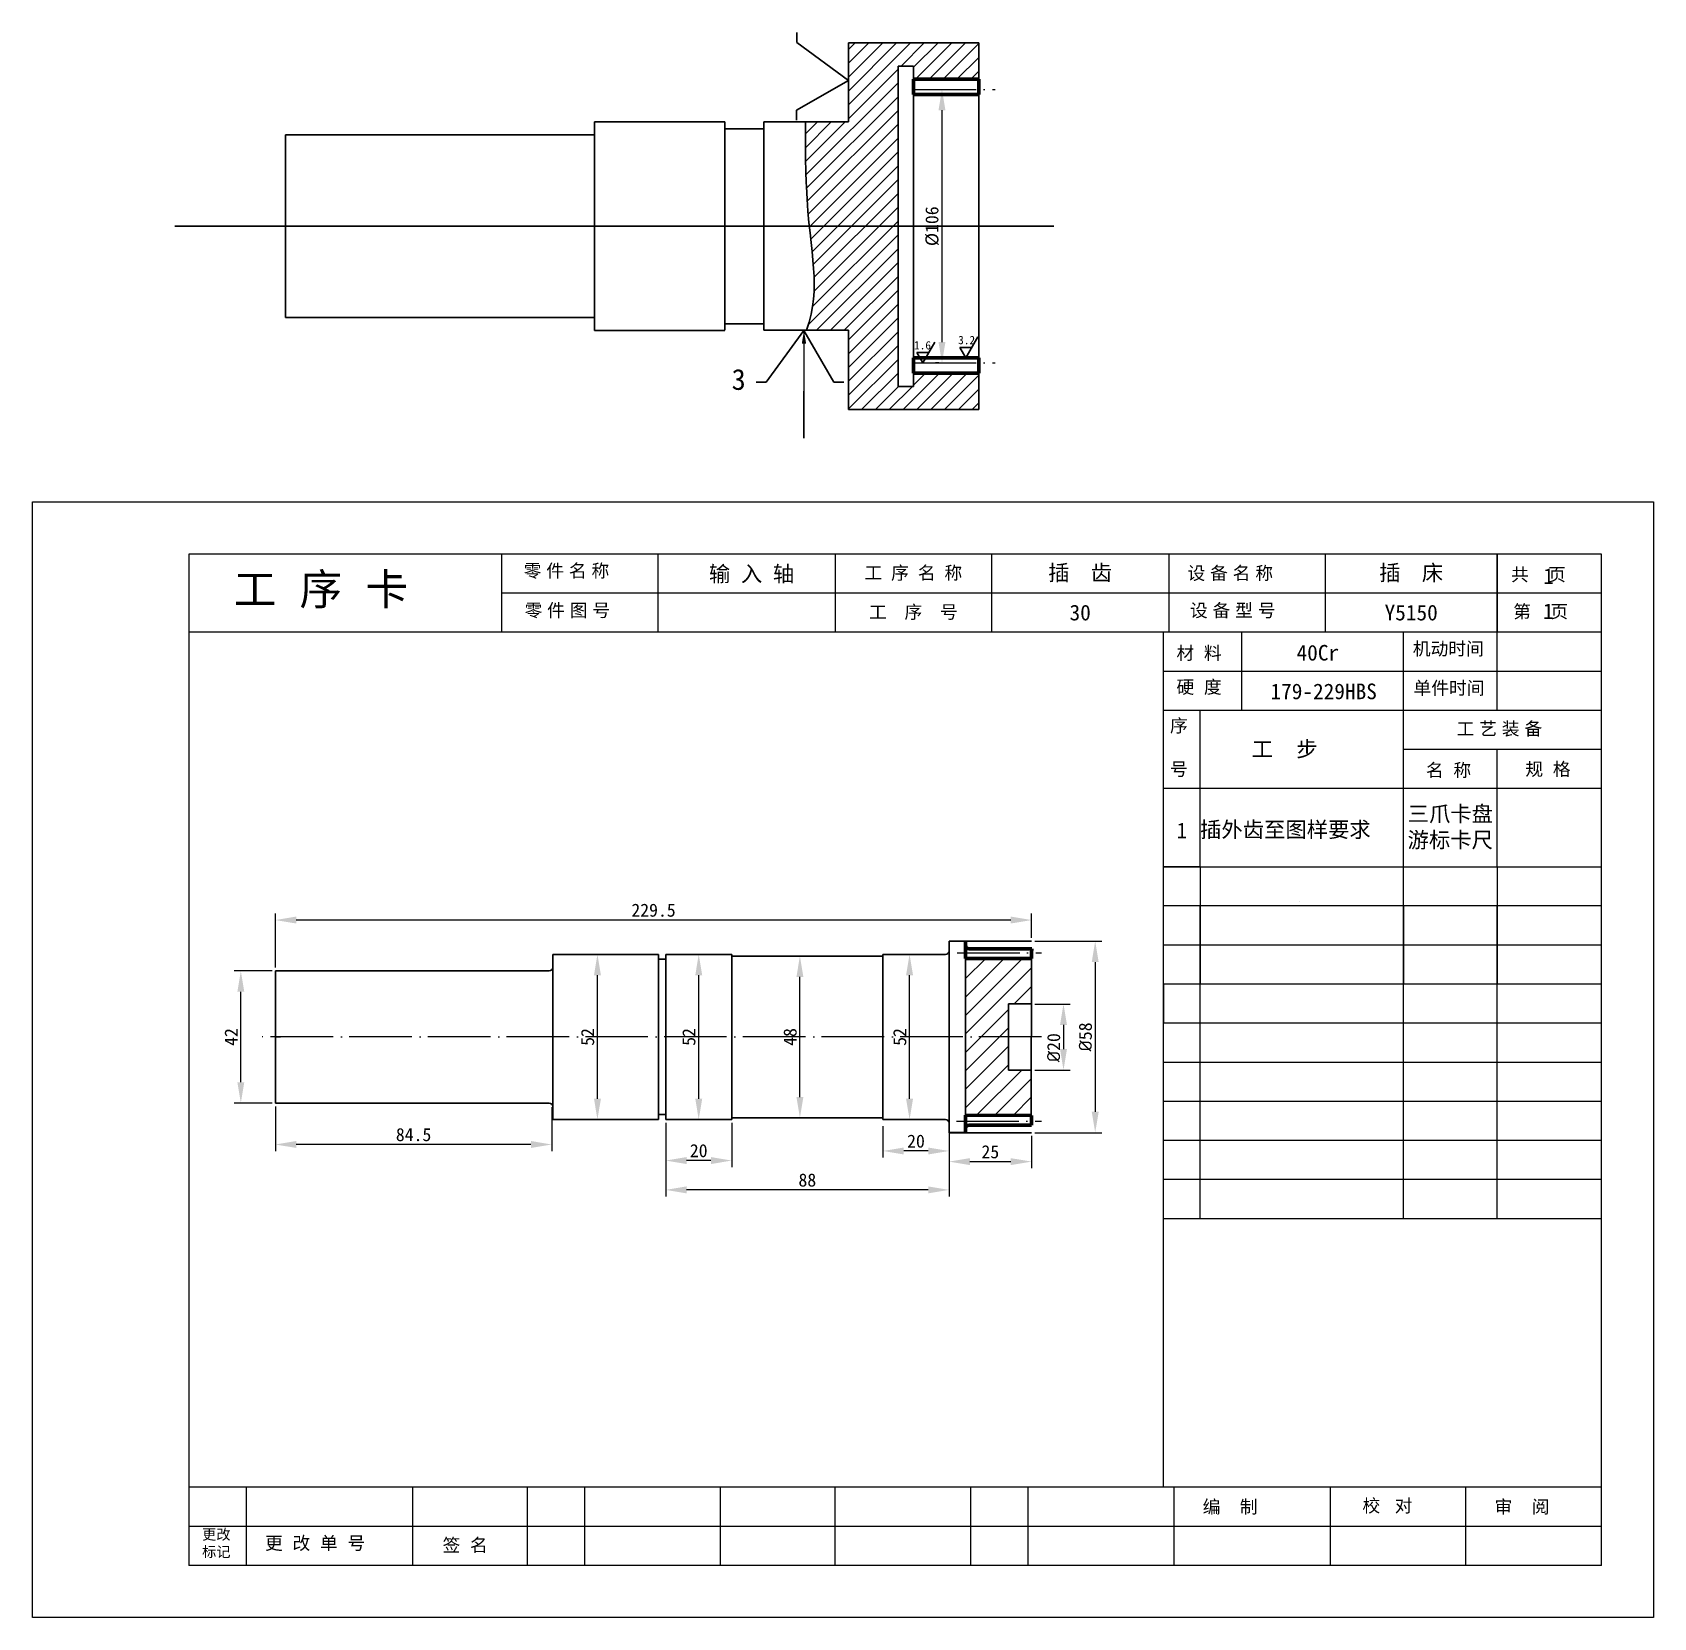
# Model space of a CAD drawing. Header units: millimetres. Extents: x -768 to 1998, y -1210 to -137.
# Drawn here: x 1682.2 to 1993.2, y -462.6 to -158.5 of the extents above; entities that cross this region are included whole.
import ezdxf

# ---------------------------------------------------------------- set-up
doc = ezdxf.new("R2010")
doc.units = ezdxf.units.MM
doc.header["$LTSCALE"] = 0.5
doc.header["$MEASUREMENT"] = 0
doc.linetypes.add('ACAD_ISO04W100', pattern=[30, 24, -3, 0, -3])
doc.layers.add('bx', color=4, linetype='Continuous', plot=False)
for name, color, linetype, lineweight in [('cu', 7, 'Continuous', 70), ('pou', 7, 'Continuous', 30), ('xi', 7, 'Continuous', 35), ('粗实线', 7, 'Continuous', 70)]:
    doc.layers.add(name, color=color, linetype=linetype, lineweight=lineweight)
doc.layers.add('中心线', color=255, linetype='ACAD_ISO04W100')
doc.layers.add('尺寸标注', color=255, linetype='Continuous')
doc.styles.get("Standard").update_dxf_attribs({"font": '', "height": 2.5})
doc.styles.get('Standard').set_extended_font_data('SimSun')
doc.dimstyles.new('DIN', dxfattribs={"dimtxt": 2.5, "dimasz": 4, "dimexe": 1.25, "dimexo": 0.625, "dimtad": 1, "dimdec": 4, "dimdsep": 46, "dimlunit": 6, "dimtxsty": 'Standard', "dimcen": 2.5, "dimadec": 0, "dimazin": 0, "dimtfac": 1, "dimtdec": 4, "dimtmove": 0, "dimatfit": 3, "dimfxl": 1, "dimtvp": 1, "dimtolj": 1, "dimtzin": 0, "dimarcsym": 0})
doc.dimstyles.new('ISO-25', dxfattribs={"dimtxt": 2.5, "dimasz": 2.5, "dimexe": 1.25, "dimexo": 0.625, "dimtad": 1, "dimdsep": 46, "dimtxsty": 'Standard', "dimcen": 2.5, "dimadec": 0, "dimazin": 0, "dimtp": 0.5, "dimtm": 0.3, "dimtfac": 1, "dimtmove": 0, "dimatfit": 3, "dimfxl": 1, "dimarcsym": 0})

# ---------------------------------------------------------------- blocks, each defined once
blk = doc.blocks.new('gxk1')
at = {"linetype": 'Continuous'}
for p, q in [((84, 7.5), (0, 7.5)), ((0, 0), (0, 7.5)), ((7, 0), (7, 7.5)), ((46, 0), (46, 7.5)), ((64, 0), (64, 7.5)), ((84, 0), (84, 7.5)), ((84, 0), (0, 0))]:
    blk.add_line(p, q, dxfattribs=at)
at = {"linetype": 'Continuous', "flags": 8}
for tag, p in [('XH', (0, 0)), ('GB', (7, 0)), ('MC', (46, 0)), ('GG', (64, 0))]:
    blk.add_attdef(tag, p, '', height=7, dxfattribs=at)
blk = doc.blocks.new('*D124')
at = {"layer": 'Defpoints', "color": 0, "transparency": 16777216}
for p in [(1728.76, -328.76), (1873.83, -332.81), (1728.76, -338.52)]:
    blk.add_point(p, dxfattribs=at)
at = {"layer": 'xi', "color": 0, "lineweight": -2, "transparency": 16777216}
for p, q in [((1728.76, -337.89), (1728.76, -327.51)), ((1869.83, -328.76), (1732.76, -328.76)), ((1873.83, -332.18), (1873.83, -327.51))]:
    blk.add_line(p, q, dxfattribs=at)
at = {"layer": 'xi', "color": 0, "transparency": 16777216}
for points in [[(1732.76, -328.09), (1732.76, -329.42), (1728.76, -328.76)], [(1869.83, -328.09), (1869.83, -329.42), (1873.83, -328.76)]]:
    blk.add_solid(points, dxfattribs=at)
at = {"layer": 'xi', "color": 0, "transparency": 16777216, "insert": (1801.3, -326.88), "char_height": 2.5, "attachment_point": 5}
blk.add_mtext('\\A1;229.5', dxfattribs=at)
blk = doc.blocks.new('*D125')
at = {"layer": 'Defpoints', "color": 0, "transparency": 16777216}
for p in [(1850.42, -335.35), (1851.31, -335.35), (1851.31, -367.02)]:
    blk.add_point(p, dxfattribs=at)
at = {"layer": 'xi', "color": 0, "lineweight": -2, "transparency": 16777216}
for p, q in [((1850.69, -335.35), (1849.17, -335.35)), ((1850.42, -363.02), (1850.42, -339.35)), ((1850.69, -367.02), (1849.17, -367.02))]:
    blk.add_line(p, q, dxfattribs=at)
at = {"layer": 'xi', "color": 0, "transparency": 16777216}
for points in [[(1849.75, -339.35), (1851.09, -339.35), (1850.42, -335.35)], [(1849.75, -363.02), (1851.09, -363.02), (1850.42, -367.02)]]:
    blk.add_solid(points, dxfattribs=at)
at = {"layer": 'xi', "color": 0, "transparency": 16777216, "insert": (1848.55, -351.18), "char_height": 2.5, "attachment_point": 5, "rotation": 90}
blk.add_mtext('\\A1;52', dxfattribs=at)
blk = doc.blocks.new('*D126')
at = {"layer": 'Defpoints', "color": 0, "transparency": 16777216}
for p in [(1828, -335.66), (1829.38, -335.66), (1828, -366.7)]:
    blk.add_point(p, dxfattribs=at)
at = {"layer": 'xi', "color": 0, "lineweight": -2, "transparency": 16777216}
for p, q in [((1828.62, -335.66), (1830.63, -335.66)), ((1829.38, -362.7), (1829.38, -339.66)), ((1828.62, -366.7), (1830.63, -366.7))]:
    blk.add_line(p, q, dxfattribs=at)
at = {"layer": 'xi', "color": 0, "transparency": 16777216}
for points in [[(1828.72, -339.66), (1830.05, -339.66), (1829.38, -335.66)], [(1828.72, -362.7), (1830.05, -362.7), (1829.38, -366.7)]]:
    blk.add_solid(points, dxfattribs=at)
at = {"layer": 'xi', "color": 0, "transparency": 16777216, "insert": (1827.51, -351.18), "char_height": 2.5, "attachment_point": 5, "rotation": 90}
blk.add_mtext('\\A1;48', dxfattribs=at)
blk = doc.blocks.new('*D127')
at = {"layer": 'Defpoints', "color": 0, "transparency": 16777216}
for p in [(1809.97, -335.35), (1809.97, -335.35), (1809.97, -367.02)]:
    blk.add_point(p, dxfattribs=at)
at = {"layer": 'xi', "color": 0, "lineweight": -2, "transparency": 16777216}
for p, q in [((1809.35, -335.35), (1808.72, -335.35)), ((1809.97, -363.02), (1809.97, -339.35)), ((1809.35, -367.02), (1808.72, -367.02))]:
    blk.add_line(p, q, dxfattribs=at)
at = {"layer": 'xi', "color": 0, "transparency": 16777216}
for points in [[(1809.31, -339.35), (1810.64, -339.35), (1809.97, -335.35)], [(1809.31, -363.02), (1810.64, -363.02), (1809.97, -367.02)]]:
    blk.add_solid(points, dxfattribs=at)
at = {"layer": 'xi', "color": 0, "transparency": 16777216, "insert": (1808.1, -351.18), "char_height": 2.5, "attachment_point": 5, "rotation": 90}
blk.add_mtext('\\A1;52', dxfattribs=at)
blk = doc.blocks.new('*D128')
at = {"layer": 'Defpoints', "color": 0, "transparency": 16777216}
for p in [(1790.54, -335.35), (1792.12, -335.35), (1792.12, -367.02)]:
    blk.add_point(p, dxfattribs=at)
at = {"layer": 'xi', "color": 0, "lineweight": -2, "transparency": 16777216}
for p, q in [((1791.49, -335.35), (1789.29, -335.35)), ((1790.54, -363.02), (1790.54, -339.35)), ((1791.49, -367.02), (1789.29, -367.02))]:
    blk.add_line(p, q, dxfattribs=at)
at = {"layer": 'xi', "color": 0, "transparency": 16777216}
for points in [[(1789.88, -339.35), (1791.21, -339.35), (1790.54, -335.35)], [(1789.88, -363.02), (1791.21, -363.02), (1790.54, -367.02)]]:
    blk.add_solid(points, dxfattribs=at)
at = {"layer": 'xi', "color": 0, "transparency": 16777216, "insert": (1788.67, -351.18), "char_height": 2.5, "attachment_point": 5, "rotation": 90}
blk.add_mtext('\\A1;52', dxfattribs=at)
blk = doc.blocks.new('*D129')
at = {"layer": 'Defpoints', "color": 0, "transparency": 16777216}
for p in [(1722.13, -338.52), (1728.76, -338.52), (1728.76, -363.86)]:
    blk.add_point(p, dxfattribs=at)
at = {"layer": 'xi', "color": 0, "lineweight": -2, "transparency": 16777216}
for p, q in [((1728.14, -338.52), (1720.88, -338.52)), ((1722.13, -359.86), (1722.13, -342.52)), ((1728.14, -363.86), (1720.88, -363.86))]:
    blk.add_line(p, q, dxfattribs=at)
at = {"layer": 'xi', "color": 0, "transparency": 16777216}
for points in [[(1721.47, -342.52), (1722.8, -342.52), (1722.13, -338.52)], [(1721.47, -359.86), (1722.8, -359.86), (1722.13, -363.86)]]:
    blk.add_solid(points, dxfattribs=at)
at = {"layer": 'xi', "color": 0, "transparency": 16777216, "insert": (1720.26, -351.19), "char_height": 2.5, "attachment_point": 5, "rotation": 90}
blk.add_mtext('\\A1;42', dxfattribs=at)
blk = doc.blocks.new('*D130')
at = {"layer": 'Defpoints', "color": 0, "transparency": 16777216}
for p in [(1845.32, -367.69), (1857.99, -367.69), (1845.32, -373.05)]:
    blk.add_point(p, dxfattribs=at)
at = {"layer": 'xi', "color": 0, "lineweight": -2, "transparency": 16777216}
for p, q in [((1845.32, -368.32), (1845.32, -374.3)), ((1857.99, -368.32), (1857.99, -374.3)), ((1853.99, -373.05), (1849.32, -373.05))]:
    blk.add_line(p, q, dxfattribs=at)
at = {"layer": 'xi', "color": 0, "transparency": 16777216}
for points in [[(1849.32, -372.39), (1849.32, -373.72), (1845.32, -373.05)], [(1853.99, -372.39), (1853.99, -373.72), (1857.99, -373.05)]]:
    blk.add_solid(points, dxfattribs=at)
at = {"layer": 'xi', "color": 0, "transparency": 16777216, "insert": (1851.65, -371.18), "char_height": 2.5, "attachment_point": 5}
blk.add_mtext('\\A1;20', dxfattribs=at)
blk = doc.blocks.new('*D131')
at = {"layer": 'Defpoints', "color": 0, "transparency": 16777216}
for p in [(1803.64, -367.02), (1816.31, -367.02), (1803.64, -374.89)]:
    blk.add_point(p, dxfattribs=at)
at = {"layer": 'xi', "color": 0, "lineweight": -2, "transparency": 16777216}
for p, q in [((1803.64, -367.64), (1803.64, -376.14)), ((1816.31, -367.64), (1816.31, -376.14)), ((1812.31, -374.89), (1807.64, -374.89))]:
    blk.add_line(p, q, dxfattribs=at)
at = {"layer": 'xi', "color": 0, "transparency": 16777216}
for points in [[(1807.64, -374.22), (1807.64, -375.56), (1803.64, -374.89)], [(1812.31, -374.22), (1812.31, -375.56), (1816.31, -374.89)]]:
    blk.add_solid(points, dxfattribs=at)
at = {"layer": 'xi', "color": 0, "transparency": 16777216, "insert": (1809.97, -373.01), "char_height": 2.5, "attachment_point": 5}
blk.add_mtext('\\A1;20', dxfattribs=at)
blk = doc.blocks.new('*D132')
at = {"layer": 'Defpoints', "color": 0, "transparency": 16777216}
for p in [(1728.76, -363.86), (1781.78, -364.06), (1728.76, -371.81)]:
    blk.add_point(p, dxfattribs=at)
at = {"layer": 'xi', "color": 0, "lineweight": -2, "transparency": 16777216}
for p, q in [((1728.76, -364.49), (1728.76, -373.06)), ((1781.78, -364.68), (1781.78, -373.06)), ((1777.78, -371.81), (1732.76, -371.81))]:
    blk.add_line(p, q, dxfattribs=at)
at = {"layer": 'xi', "color": 0, "transparency": 16777216}
for points in [[(1732.76, -371.14), (1732.76, -372.47), (1728.76, -371.81)], [(1777.78, -371.14), (1777.78, -372.47), (1781.78, -371.81)]]:
    blk.add_solid(points, dxfattribs=at)
at = {"layer": 'xi', "color": 0, "transparency": 16777216, "insert": (1755.27, -369.93), "char_height": 2.5, "attachment_point": 5}
blk.add_mtext('\\A1;84.5', dxfattribs=at)
blk = doc.blocks.new('*D133')
at = {"layer": 'Defpoints', "color": 0, "transparency": 16777216}
for p in [(1803.64, -369.54), (1857.99, -369.54), (1803.64, -380.52)]:
    blk.add_point(p, dxfattribs=at)
at = {"layer": 'xi', "color": 0, "lineweight": -2, "transparency": 16777216}
for p, q in [((1803.64, -370.17), (1803.64, -381.77)), ((1857.99, -370.17), (1857.99, -381.77)), ((1853.99, -380.52), (1807.64, -380.52))]:
    blk.add_line(p, q, dxfattribs=at)
at = {"layer": 'xi', "color": 0, "transparency": 16777216}
for points in [[(1807.64, -379.85), (1807.64, -381.18), (1803.64, -380.52)], [(1853.99, -379.85), (1853.99, -381.18), (1857.99, -380.52)]]:
    blk.add_solid(points, dxfattribs=at)
at = {"layer": 'xi', "color": 0, "transparency": 16777216, "insert": (1830.81, -378.64), "char_height": 2.5, "attachment_point": 5}
blk.add_mtext('\\A1;88', dxfattribs=at)
blk = doc.blocks.new('*D134')
at = {"layer": 'Defpoints', "color": 0, "transparency": 16777216}
for p in [(1857.99, -369.54), (1873.83, -369.54), (1873.83, -375.09)]:
    blk.add_point(p, dxfattribs=at)
at = {"layer": 'xi', "color": 0, "lineweight": -2, "transparency": 16777216}
for p, q in [((1857.99, -370.17), (1857.99, -376.34)), ((1873.83, -370.17), (1873.83, -376.34)), ((1861.99, -375.09), (1869.83, -375.09))]:
    blk.add_line(p, q, dxfattribs=at)
at = {"layer": 'xi', "color": 0, "transparency": 16777216}
for points in [[(1861.99, -374.43), (1861.99, -375.76), (1857.99, -375.09)], [(1869.83, -374.43), (1869.83, -375.76), (1873.83, -375.09)]]:
    blk.add_solid(points, dxfattribs=at)
at = {"layer": 'xi', "color": 0, "transparency": 16777216, "insert": (1865.91, -373.22), "char_height": 2.5, "attachment_point": 5}
blk.add_mtext('\\A1;25', dxfattribs=at)
blk = doc.blocks.new('*D135')
at = {"layer": 'Defpoints', "color": 0, "transparency": 16777216}
for p in [(1873.83, -344.86), (1873.83, -357.52), (1879.95, -357.52)]:
    blk.add_point(p, dxfattribs=at)
at = {"layer": 'xi', "color": 0, "lineweight": -2, "transparency": 16777216}
for p, q in [((1874.46, -344.86), (1881.2, -344.86)), ((1879.95, -348.86), (1879.95, -353.52)), ((1874.46, -357.52), (1881.2, -357.52))]:
    blk.add_line(p, q, dxfattribs=at)
at = {"layer": 'xi', "color": 0, "transparency": 16777216}
for points in [[(1879.28, -348.86), (1880.62, -348.86), (1879.95, -344.86)], [(1879.28, -353.52), (1880.62, -353.52), (1879.95, -357.52)]]:
    blk.add_solid(points, dxfattribs=at)
at = {"layer": 'xi', "color": 0, "transparency": 16777216, "insert": (1878.08, -353.24), "char_height": 2.5, "attachment_point": 5, "rotation": 90}
blk.add_mtext('\\A1;{\\fISOCPEUR|b0|i0|c0|p34;%%C}20', dxfattribs=at)
blk = doc.blocks.new('*D136')
at = {"layer": 'Defpoints', "color": 0, "transparency": 16777216}
for p in [(1873.83, -332.81), (1873.83, -369.54), (1886.03, -369.54)]:
    blk.add_point(p, dxfattribs=at)
at = {"layer": 'xi', "color": 0, "lineweight": -2, "transparency": 16777216}
for p, q in [((1874.46, -332.81), (1887.28, -332.81)), ((1886.03, -336.81), (1886.03, -365.54)), ((1874.46, -369.54), (1887.28, -369.54))]:
    blk.add_line(p, q, dxfattribs=at)
at = {"layer": 'xi', "color": 0, "transparency": 16777216}
for points in [[(1885.37, -336.81), (1886.7, -336.81), (1886.03, -332.81)], [(1885.37, -365.54), (1886.7, -365.54), (1886.03, -369.54)]]:
    blk.add_solid(points, dxfattribs=at)
at = {"layer": 'xi', "color": 0, "transparency": 16777216, "insert": (1884.16, -351.18), "char_height": 2.5, "attachment_point": 5, "rotation": 90}
blk.add_mtext('\\A1;{\\fISOCPEUR|b0|i0|c0|p34;%%C}58', dxfattribs=at)
blk = doc.blocks.new('*D137')
at = {"layer": 'Defpoints', "color": 0, "transparency": 16777216}
for p in [(1856.64, -169.43), (1856.64, -221.9), (1856.64, -221.9)]:
    blk.add_point(p, dxfattribs=at)
at = {"layer": 'pou', "color": 0, "lineweight": -2, "transparency": 16777216}
for p, q in [((1857.26, -169.43), (1857.89, -169.43)), ((1856.64, -173.43), (1856.64, -217.9)), ((1856.01, -221.9), (1855.39, -221.9))]:
    blk.add_line(p, q, dxfattribs=at)
at = {"layer": 'pou', "color": 0, "transparency": 16777216}
for points in [[(1855.97, -173.43), (1857.3, -173.43), (1856.64, -169.43)], [(1855.97, -217.9), (1857.3, -217.9), (1856.64, -221.9)]]:
    blk.add_solid(points, dxfattribs=at)
at = {"layer": 'pou', "color": 0, "transparency": 16777216, "insert": (1854.76, -195.67), "char_height": 2.5, "attachment_point": 5, "rotation": 90}
blk.add_mtext('\\A1;%%c106', dxfattribs=at)

msp = doc.modelspace()

# ---------------------------------------------------------------- hatches: boundary and pattern name
at = {"layer": '尺寸标注'}
h = msp.add_hatch(dxfattribs=at)
h.set_pattern_fill('ANSI31', color=256, scale=15, style=0)
h.set_pattern_definition([(45, (605.5148, 394.9133), (-1.3258252, 1.3258252), [])])
edge = h.paths.add_edge_path()
edge.add_line((1838.68156, -175.66843), (1837.93156, -175.66843))
edge.add_line((1837.93156, -175.66843), (1830.48586, -175.66843))
edge.add_spline(control_points=[(1830.48586, -175.66843), (1830.41557, -179.93552), (1830.47739, -187.65239), (1830.96586, -193.4181), (1831.19144, -195.66843)], knot_values=[44.480210993, 44.480210993, 44.480210993, 44.480210993, 59.463784443, 71.046357778, 71.046357778, 71.046357778, 71.046357778], degree=3, periodic=0)
edge.add_line((1831.19144, -195.66843), (1848.20602, -195.66843))
edge.add_line((1848.20602, -195.66843), (1848.20602, -164.94706))
edge.add_line((1848.20602, -164.94706), (1851.20602, -164.94706))
edge.add_line((1851.20602, -164.94706), (1851.20602, -167.47274))
edge.add_line((1851.20602, -167.47274), (1863.70602, -167.47158))
edge.add_line((1863.70602, -167.47158), (1863.70602, -160.49698))
edge.add_line((1863.70602, -160.49698), (1851.20602, -160.49698))
edge.add_line((1851.20602, -160.49698), (1842.45602, -160.49698))
edge.add_line((1842.45602, -160.49698), (1838.70602, -160.49698))
edge.add_line((1838.70602, -160.49698), (1838.68156, -173.73308))
edge.add_line((1838.68156, -173.73308), (1838.68156, -175.66843))
edge = h.paths.add_edge_path()
edge.add_spline(control_points=[(1831.19144, -195.66843), (1832.04078, -204.14097), (1833.06897, -208.87878), (1830.62103, -215.61528)], knot_values=[71.046357778, 71.046357778, 71.046357778, 71.046357778, 114.655087278, 114.655087278, 114.655087278, 114.655087278], degree=3, periodic=0)
edge.add_line((1830.62103, -215.61528), (1837.93156, -215.61528))
edge.add_line((1837.93156, -215.61528), (1838.68156, -215.61528))
edge.add_line((1838.68156, -215.61528), (1838.68156, -217.60378))
edge.add_line((1838.68156, -217.60378), (1838.70602, -230.83988))
edge.add_line((1838.70602, -230.83988), (1846.20602, -230.83988))
edge.add_line((1846.20602, -230.83988), (1851.20602, -230.83988))
edge.add_line((1851.20602, -230.83988), (1863.70602, -230.83988))
edge.add_line((1863.70602, -230.83988), (1863.70602, -223.86528))
edge.add_line((1863.70602, -223.86528), (1852.45602, -223.86528))
edge.add_line((1852.45602, -223.86528), (1851.20602, -223.86528))
edge.add_line((1851.20602, -223.86528), (1851.20602, -226.3898))
edge.add_line((1851.20602, -226.3898), (1848.20602, -226.3898))
edge.add_line((1848.20602, -226.3898), (1848.20602, -195.66843))
edge.add_line((1848.20602, -195.66843), (1831.19144, -195.66843))
h = msp.add_hatch(dxfattribs=at)
h.set_pattern_fill('ANSI31', color=0, scale=20)
h.set_pattern_definition([(45, (2329.944, 142.9194), (-1.767767, 1.767767), [])])
h.paths.add_polyline_path([(1873.83295, -336.13894), (1864.49114, -336.13894), (1861.16689, -336.13894), (1861.16689, -351.18216), (1869.40084, -351.18216), (1869.40084, -344.84913), (1873.83295, -344.84913)])
h.paths.add_polyline_path([(1873.83295, -357.52127), (1869.40084, -357.52127), (1869.40084, -351.18216), (1861.16689, -351.18216), (1861.16689, -366.20174), (1873.83295, -366.22539)])

# ---------------------------------------------------------------- linework, layer by layer
at = {"color": 0, "linetype": 'ByBlock'}
for p, q in [((1983.15, -258.55287), (1712.15, -258.55287)), ((1712.15, -258.55287), (1712.15, -452.55287)), ((1772.15, -258.55287), (1772.15, -273.55287)), ((1802.15, -258.55287), (1802.15, -273.55287)), ((1836.15, -258.55287), (1836.15, -273.55287)), ((1866.15, -258.55287), (1866.15, -273.55287)), ((1900.15, -258.55287), (1900.15, -273.55287)), ((1930.15, -258.55287), (1930.15, -273.55287)), ((1963.15, -288.55287), (1963.15, -258.55287)), ((1963.15, -258.55287), (1963.15, -273.55287)), ((1983.15, -452.55287), (1983.15, -258.55287)), ((1983.15, -266.05287), (1772.15, -266.05287)), ((1983.15, -273.55287), (1712.15, -273.55287)), ((1899.15, -437.55287), (1899.15, -273.55287)), ((1914.15, -288.55287), (1914.15, -273.55287)), ((1945.15, -318.55287), (1945.15, -273.55287)), ((1983.15, -281.05287), (1899.15, -281.05287)), ((1983.15, -288.55287), (1899.15, -288.55287)), ((1906.15, -318.55287), (1906.15, -288.55287)), ((1983.15, -296.05287), (1945.15, -296.05287)), ((1963.15, -318.55287), (1963.15, -296.05287)), ((1983.15, -303.55287), (1899.15, -303.55287)), ((1899.15, -341.05287), (1899.15, -348.55287)), ((1983.15, -437.55287), (1712.15, -437.55287)), ((1723.15, -437.55287), (1723.15, -452.55287)), ((1755.15, -452.55287), (1755.15, -437.55287)), ((1777.15, -452.55287), (1777.15, -437.55287)), ((1788.15, -452.55287), (1788.15, -437.55287)), ((1814.15, -452.55287), (1814.15, -437.55287)), ((1836.15, -452.55287), (1836.15, -437.55287)), ((1862.15, -452.55287), (1862.15, -437.55287)), ((1873.15, -452.55287), (1873.15, -437.55287)), ((1901.15, -452.55287), (1901.15, -437.55287)), ((1931.15, -452.55287), (1931.15, -437.55287)), ((1957.15, -452.55287), (1957.15, -437.55287)), ((1983.15, -445.05287), (1712.15, -445.05287)), ((1983.15, -452.55287), (1712.15, -452.55287))]:
    msp.add_line(p, q, dxfattribs=at)
at = {"color": 0, "linetype": 'ByBlock', "lineweight": 30}
msp.add_line((1712.15, -273.55287), (1712.15, -273.55287), dxfattribs=at)
at = {"color": 0}
for p, q in [((1906.15, -318.55287), (1899.15, -318.55287)), ((1899.15, -318.55287), (1983.15, -318.55287)), ((1906.15, -318.55287), (1906.15, -326.05287)), ((1945.15, -326.05287), (1945.15, -318.55287)), ((1945.15, -318.55287), (1963.15, -318.55287)), ((1963.15, -318.55287), (1963.15, -326.05287)), ((1906.15, -326.05287), (1906.15, -341.05287)), ((1925.18304, -325.187), (1925.18304, -325.187)), ((1945.15, -326.05287), (1945.15, -341.05287)), ((1963.15, -326.05287), (1963.15, -341.05287))]:
    msp.add_line(p, q, dxfattribs=at)
at = {"layer": 'bx', "color": 0, "linetype": 'ByBlock'}
msp.add_lwpolyline([(1682.15, -248.55287), (1993.15, -248.55287), (1993.15, -462.55287), (1682.15, -462.55287)], close=True, dxfattribs=at)
at = {"layer": 'cu'}
for p, q in [((1851.20602, -167.47158), (1851.20602, -169.68199)), ((1863.70339, -167.47158), (1851.20602, -167.47274)), ((1863.70602, -169.74698), (1863.70602, -167.47158)), ((1851.20602, -170.43083), (1851.20602, -169.68199)), ((1851.20602, -170.43083), (1863.70602, -170.43083)), ((1863.70602, -170.43083), (1863.70602, -169.74698)), ((1851.20602, -220.90603), (1863.70602, -220.90603)), ((1851.20602, -221.65603), (1851.20602, -220.90603)), ((1851.20602, -223.86528), (1851.20602, -221.65603)), ((1852.45602, -223.86528), (1851.20602, -223.86528)), ((1863.70602, -223.86528), (1852.45602, -223.86528)), ((1863.70602, -221.60324), (1863.70602, -220.90603)), ((1863.70602, -221.60324), (1863.70602, -223.86528))]:
    msp.add_line(p, q, dxfattribs=at)
at = {"layer": 'pou'}
for p, q in [((1828.77431, -160.4161), (1828.7765, -158.49611)), ((1838.6927, -167.70455), (1828.77431, -160.4161)), ((1828.75619, -173.42624), (1838.6927, -167.70455)), ((1828.75619, -173.42624), (1828.75399, -175.34624)), ((1830.16357, -215.6684), (1822.88651, -225.59515)), ((1835.89666, -225.59835), (1830.16357, -215.6684)), ((1822.88651, -225.59515), (1820.96651, -225.59516)), ((1835.89666, -225.59835), (1837.81666, -225.59834)), ((1830.16359, -227.29121), (1830.16361, -236.30185))]:
    msp.add_line(p, q, dxfattribs=at)
at = {"layer": 'xi'}
for p, q in [((1838.70602, -160.49698), (1838.68156, -173.73308)), ((1846.20602, -160.49698), (1838.70602, -160.49698)), ((1851.20602, -164.94706), (1848.20602, -164.94706)), ((1848.20602, -164.94706), (1848.20602, -226.3898)), ((1851.20602, -220.90603), (1851.20602, -170.43083)), ((1863.70602, -220.90603), (1863.70602, -170.43083)), ((1838.68156, -173.73308), (1838.68156, -175.66843)), ((1789.95602, -215.66843), (1789.95602, -175.66843)), ((1789.95602, -175.66843), (1814.95602, -175.66843)), ((1822.45602, -175.66843), (1837.93156, -175.66843)), ((1837.93156, -175.66843), (1838.68156, -175.66843)), ((1789.95602, -215.66843), (1814.95602, -215.66843)), ((1822.45602, -215.61528), (1837.93156, -215.61528)), ((1838.68156, -215.61528), (1837.93156, -215.61528)), ((1838.68156, -217.60378), (1838.68156, -215.61528)), ((1838.70602, -230.83988), (1838.68156, -217.60378)), ((1861.22438, -220.90192), (1863.53378, -216.90192)), ((1851.83098, -219.90486), (1854.14038, -219.90486)), ((1851.83098, -219.90486), (1852.98568, -221.90486)), ((1852.98568, -221.90486), (1855.29508, -217.90486)), ((1860.06968, -218.90192), (1862.37908, -218.90192)), ((1860.06968, -218.90192), (1861.22438, -220.90192)), ((1851.20602, -226.3898), (1848.20602, -226.3898)), ((1846.20602, -230.83988), (1838.70602, -230.83988)), ((1802.25654, -335.34655), (1781.97666, -335.34655)), ((1781.97666, -337.84058), (1781.97666, -335.34655)), ((1802.25654, -367.01778), (1802.25654, -335.34655)), ((1803.63866, -336.28755), (1803.63866, -335.34655)), ((1803.63866, -335.34655), (1816.3054, -335.34655)), ((1816.3054, -366.69623), (1816.3054, -335.34655)), ((1816.3054, -335.65594), (1845.31912, -335.65594)), ((1845.31912, -367.01778), (1845.31912, -335.34655)), ((1845.31912, -335.34655), (1857.30965, -335.34655)), ((1857.98517, -332.80253), (1857.98517, -334.66495)), ((1857.98517, -332.80861), (1857.98517, -334.67103)), ((1857.98517, -334.66495), (1857.98517, -367.68722)), ((1857.98517, -334.67103), (1857.98517, -367.6933)), ((1729.71549, -338.5161), (1781.30114, -338.5161)), ((1781.97666, -337.84058), (1781.97666, -364.5359)), ((1803.63866, -336.28755), (1802.25654, -336.28755)), ((1803.63866, -367.01778), (1803.63866, -336.28755)), ((1861.16689, -368.75995), (1861.16689, -336.13894)), ((1869.40084, -357.52127), (1869.40084, -344.85521)), ((1869.40084, -344.85521), (1873.83295, -344.85521)), ((1873.83295, -357.52127), (1869.40084, -357.52127)), ((1781.30114, -363.86038), (1728.76232, -363.86038)), ((1781.97666, -364.5359), (1781.97666, -367.01778)), ((1803.63866, -366.07677), (1802.25654, -366.07677)), ((1845.31912, -366.69623), (1816.3054, -366.69623)), ((1816.3054, -366.69623), (1816.3054, -367.01778)), ((1781.97666, -367.01778), (1802.25654, -367.01778)), ((1816.3054, -367.01778), (1803.63866, -367.01778)), ((1857.30965, -367.01778), (1845.31912, -367.01778)), ((1857.98517, -369.53748), (1857.98517, -367.68722)), ((1857.98517, -369.54356), (1857.98517, -367.6933)), ((1861.16689, -369.53748), (1857.98517, -369.53748)), ((1861.16689, -369.54356), (1857.98517, -369.54356))]:
    msp.add_line(p, q, dxfattribs=at)
at = {"layer": 'xi', "color": 0}
for p, q in [((1851.20602, -160.49698), (1842.45602, -160.49698)), ((1863.70602, -160.49698), (1851.20602, -160.49698)), ((1863.70602, -167.47158), (1863.70602, -160.49698)), ((1851.20602, -167.47158), (1851.20602, -164.94706)), ((1814.95602, -175.66843), (1814.95602, -195.66844)), ((1822.45602, -176.97159), (1814.95602, -176.97159)), ((1822.45602, -175.66843), (1822.45602, -195.66844)), ((1789.95602, -178.16843), (1730.70602, -178.16843)), ((1730.70602, -213.16843), (1730.70602, -178.16843)), ((1814.95602, -214.36528), (1814.95602, -195.66843)), ((1822.45602, -215.61528), (1822.45602, -195.66843)), ((1730.70602, -213.16843), (1789.95602, -213.16843)), ((1822.45602, -214.36528), (1814.95602, -214.36528)), ((1814.95602, -214.36528), (1814.95602, -215.61528)), ((1851.20602, -223.86528), (1851.20602, -226.3898)), ((1852.45602, -220.90603), (1851.96495, -220.90603)), ((1863.70602, -223.86528), (1863.70602, -230.83988)), ((1851.20602, -230.83988), (1846.20602, -230.83988)), ((1863.70602, -230.83988), (1851.20602, -230.83988)), ((1857.98517, -332.80861), (1873.83295, -332.80861)), ((1857.98517, -332.80861), (1861.16689, -332.80861)), ((1729.71549, -338.5161), (1728.76232, -338.5161)), ((1728.76232, -338.5161), (1728.76232, -351.18216)), ((1731.0382, -338.5161), (1729.71549, -338.5161)), ((1873.83295, -336.13894), (1873.77679, -366.22528)), ((1729.71549, -351.18824), (1728.76232, -351.17608)), ((1728.76232, -351.17608), (1728.76232, -351.17608)), ((1728.76232, -351.17608), (1728.76232, -363.86038)), ((1861.16689, -369.54356), (1873.83295, -369.54356))]:
    msp.add_line(p, q, dxfattribs=at)
at = {"layer": 'xi', "color": 1}
msp.add_line((1878.07616, -195.66843), (1709.45602, -195.66843), dxfattribs=at)
at = {"layer": 'xi'}
for centre, start, end in [((1857.30965, -334.66495), 270, 0), ((1857.30965, -334.67103), 270, 0), ((1781.30114, -337.84058), 270, 0), ((1781.30114, -364.5359), 0, 90), ((1857.30965, -367.68722), 0, 90), ((1857.30965, -367.6933), 0, 90)]:
    msp.add_arc(centre, 0.67552, start, end, dxfattribs=at)
msp.add_open_spline([(1830.48586, -175.66843), (1830.41557, -179.93552), (1830.57887, -200.31975), (1833.71914, -207.08955), (1830.62103, -215.61528)], degree=3, knots=[44.480210993, 44.480210993, 44.480210993, 44.480210993, 59.463784443, 114.655087278, 114.655087278, 114.655087278, 114.655087278], dxfattribs=at)
at = {"layer": '中心线'}
for p, q in [((1851.20602, -169.43199), (1866.82046, -169.43199)), ((1851.20602, -221.90487), (1866.82046, -221.90487)), ((1859.56995, -335.01892), (1875.72779, -335.01892)), ((1875.72779, -351.18216), (1725.52116, -351.18216)), ((1859.4031, -367.32176), (1875.72779, -367.32176))]:
    msp.add_line(p, q, dxfattribs=at)
at = {"layer": '粗实线'}
for p, q in [((1861.16689, -336.13894), (1861.16689, -332.80861)), ((1873.20133, -334.26774), (1861.84241, -334.26774)), ((1873.83295, -336.13894), (1873.83295, -334.88787)), ((1864.49114, -336.13894), (1861.16689, -336.13894)), ((1873.83295, -336.13894), (1864.49114, -336.13894)), ((1873.83295, -366.22539), (1861.16689, -366.20174)), ((1873.83295, -367.32176), (1873.83295, -366.22539)), ((1861.16689, -369.53748), (1861.16689, -368.75995)), ((1873.20133, -368.08443), (1861.84241, -368.08443)), ((1873.83295, -367.32176), (1873.83295, -367.45281))]:
    msp.add_line(p, q, dxfattribs=at)
at = {"layer": '粗实线', "color": 0}
for p, q in [((1873.20133, -334.26774), (1873.85849, -334.26774)), ((1873.83295, -335.01892), (1873.85849, -334.26774)), ((1861.16689, -366.20174), (1861.16689, -368.75995)), ((1873.20133, -368.08443), (1873.83295, -368.08443)), ((1873.83295, -367.45281), (1873.83295, -368.08443))]:
    msp.add_line(p, q, dxfattribs=at)
at = {"layer": '粗实线'}
for centre, start, end in [((1861.84241, -333.59222), 180, 270), ((1861.84241, -368.75995), 90, 180)]:
    msp.add_arc(centre, 0.67552, start, end, dxfattribs=at)

# ---------------------------------------------------------------- block references
at = {"color": 0, "linetype": 'ByBlock'}
for p in [(1899.15, -333.55287), (1899.15, -341.05287), (1899.15, -348.55287), (1899.15, -356.05287), (1899.15, -363.55287), (1899.15, -371.05287), (1899.15, -378.55287), (1899.15, -386.05287)]:
    msp.add_blockref('gxk1', p, dxfattribs=at)

# ---------------------------------------------------------------- texts
at = {"color": 0, "linetype": 'ByBlock', "lineweight": 30, "attachment_point": 1}
for s, insert, char_height, width in [('\\fￋￎￌ￥|b0|i0|c134|p2;零 件 名 称', (1776.39288, -260.50394), 2.5, 36.6), ('\\fￋￎￌ￥|b0|i0|c134|p2;零 件 图 号', (1776.55283, -268.08605), 2.5, 30), ('\\fￋￎￌ￥|b0|i0|c134|p2;设 备 型 号', (1904.20002, -268.10982), 2.5, 29.4), ('{\\fￋￎￌ￥|b0|i0|c134|p2;材  料}', (1901.61689, -276.28274), 2.5, 15), ('{\\fￋￎￌ￥|b0|i0|c134|p2;硬  度}', (1901.61689, -282.80321), 2.5, 14.2145265), ('{\\fￋￎￌ￥|b0|i0|c134|p2;序\\P\\P号}', (1900.38278, -290.21355), 2.5, 5.073), ('{\\fￋￎￌ￥|b0|i0|c134|p2;工 艺 装 备}', (1955.35913, -290.78662), 2.5, 38.2164), ('{\\fￋￎￌ￥|b0|i0|c134|p2;名  称}', (1949.47541, -298.75642), 2.5, 17.7554), ('{\\fￋￎￌ￥|b0|i0|c134|p2;规  格}', (1968.54886, -298.5529), 2.5, 29.7614), ('{\\fￋￎￌ￥|b0|i0|c134|p2;编    制}', (1906.65, -440.05287), 2.5, 30), ('{\\fￋￎￌ￥|b0|i0|c134|p2;校   对}', (1937.2985, -439.83695), 2.5, 26), ('{\\fￋￎￌ￥|b0|i0|c134|p2;审    阅}', (1962.65, -440.05287), 2.5, 26), ('{\\fￋￎￌ￥|b0|i0|c134|p2;更改\\P标记}', (1714.69772, -445.60407), 2, 9), ('{\\fￋￎￌ￥|b0|i0|c134|p2;更  改  单  号}', (1726.77301, -447.0199), 2.5, 30.9400451), ('{\\fￋￎￌ￥|b0|i0|c134|p2;签  名}', (1760.82825, -447.40369), 2.5, 18.2414)]:
    msp.add_mtext(s, dxfattribs=dict(at, insert=insert, char_height=char_height, width=width))
for s, insert, char_height, width, attachment_point in [('{\\fKaiTi_GB2312|b0|i0|c134|p49;输 入 轴}', (1820.10662, -262.50803), 3, 34, 5), ('工 序 名 称', (1851.15, -262.30287), 2.5, 30, 5), ('1', (1971.97082, -261.28667), 3, 6.1620423, 1), ('工  序  号', (1851.15, -269.80287), 2.5, 30, 5), ('1', (1971.93663, -268.0172), 3, 6.1620423, 1), ('40Cr', (1928.74016, -277.50607), 3, 31, 5)]:
    msp.add_mtext(s, dxfattribs=dict(insert=insert, char_height=char_height, width=width, attachment_point=attachment_point))
at = {"color": 0, "linetype": 'ByBlock', "lineweight": 40, "insert": (1903.7314, -260.95846), "char_height": 2.5, "width": 26.4, "attachment_point": 1}
msp.add_mtext('\\fￋￎￌ￥|b0|i0|c134|p2;设 备 名 称', dxfattribs=at)
at = {"color": 0, "linetype": 'ByBlock', "attachment_point": 1}
for s, insert, char_height, width in [('{\\fￋￎￌ￥|b0|i0|c134|p2;共    页}', (1965.79544, -261.22474), 2.5, 17.6706), ('{\\fￋￎￌ￥|b0|i0|c134|p2;工  序  卡}', (1720.75052, -262.30306), 6, 58.6449659), ('{\\fￋￎￌ￥|b0|i0|c134|p2;第    页}', (1966.22644, -268.32782), 2.5, 18.5326), ('{\\fￋￎￌ￥|b0|i0|c134|p2;机动时间}', (1946.95911, -275.45218), 2.5, 18), ('{\\fￋￎￌ￥|b0|i0|c134|p2;单件时间}', (1947.09548, -282.99609), 2.5, 18), ('{\\fￋￎￌ￥|b0|i0|c134|p2;工    步}', (1916.04758, -294.45256), 3, 28.7499)]:
    msp.add_mtext(s, dxfattribs=dict(at, insert=insert, char_height=char_height, width=width))
at = {"layer": 'pou', "insert": (1817.63829, -225.09335), "char_height": 4, "width": 14.4304336, "attachment_point": 5}
msp.add_mtext('3', dxfattribs=at)
at = {"layer": 'xi', "char_height": 3}
for s, insert, width, attachment_point in [('{\\fKaiTi_GB2312|b0|i0|c134|p49;插  齿}', (1883.15, -262.30287), 34, 5), ('30', (1883.15, -269.80287), 34, 5), ('179-229HBS', (1929.86239, -284.92171), 31, 5), ('1', (1902.65, -311.57207), 7, 5), ('插外齿至图样要求', (1906.15, -311.57207), 39, 4)]:
    msp.add_mtext(s, dxfattribs=dict(at, insert=insert, width=width, attachment_point=attachment_point))
at = {"layer": 'xi'}
for tag, p in [('3.2', (1859.73348, -218.30252)), ('1.6', (1851.27428, -219.30546))]:
    msp.add_attdef(tag, p, '', height=1.6, dxfattribs=at)
at = {"layer": '尺寸标注', "color": 0, "char_height": 3, "attachment_point": 5}
for s, insert, width in [('{\\fKaiTi_GB2312|b0|i0|c134|p49;插  床}', (1946.65, -262.30287), 33), ('Y5150', (1946.65, -269.80287), 33), ('{\\fKaiTi_GB2312|b0|i0|c134|p49;三爪卡盘\\P游标卡尺}', (1954.15, -311.05287), 18)]:
    msp.add_mtext(s, dxfattribs=dict(at, insert=insert, width=width))

# ---------------------------------------------------------------- dimensions: what is measured, and where the dimension line sits
at = {"layer": 'pou'}
dim = msp.add_linear_dim(base=(1856.63707, -221.90487), p1=(1856.63707, -169.43199), p2=(1856.63707, -221.90487), angle=90, text='%%c106', dimstyle='DIN', dxfattribs=at)
dim.commit()
dim.dimension.update_dxf_attribs({"geometry": '*D137', "text_midpoint": (1854.76207, -195.66843)})
at = {"layer": 'xi', "color": 0}
for base, p1, p2, angle, text, picture, middle in [((1728.76232, -328.75646), (1873.83295, -332.80861), (1728.76232, -338.5161), 180, '229.5', '*D124', (1801.29764, -326.88146)), ((1790.54462, -335.34655), (1792.1166, -367.01778), (1792.1166, -335.34655), 270, '52', '*D128', (1788.66962, -351.18216)), ((1809.97203, -335.34655), (1809.97203, -367.01778), (1809.97203, -335.34655), 270, '52', '*D127', (1808.09703, -351.18216)), ((1829.38279, -335.65594), (1827.99571, -366.69623), (1827.99571, -335.65594), 270, '48', '*D126', (1827.50779, -351.17608)), ((1850.42013, -335.34655), (1851.31438, -367.01778), (1851.31438, -335.34655), 270, '52', '*D125', (1848.54513, -351.18216)), ((1886.03438, -369.54356), (1873.83295, -332.80861), (1873.83295, -369.54356), 90, '{\\fISOCPEUR|b0|i0|c0|p34;%%C}58', '*D136', (1884.15938, -351.17608)), ((1722.1319, -338.5161), (1728.76232, -363.86038), (1728.76232, -338.5161), 270, '42', '*D129', (1720.2569, -351.18824)), ((1728.76232, -371.80544), (1781.7788, -364.05824), (1728.76232, -363.86038), 180, '84.5', '*D132', (1755.27056, -369.93044)), ((1803.63866, -380.51621), (1857.98517, -369.54356), (1803.63866, -369.54356), 180, '88', '*D133', (1830.81192, -378.64121)), ((1845.31912, -373.05387), (1857.98517, -367.6933), (1845.31912, -367.6933), 180, '20', '*D130', (1851.65215, -371.17887))]:
    dim = msp.add_linear_dim(base=base, p1=p1, p2=p2, angle=angle, text=text, dimstyle='DIN', dxfattribs=at)
    dim.commit()
    dim.dimension.update_dxf_attribs({"geometry": picture, "text_midpoint": middle})
for base, p1, p2, angle, text, picture, middle in [((1879.95062, -357.52127), (1873.83295, -344.85521), (1873.83295, -357.52127), 90, '{\\fISOCPEUR|b0|i0|c0|p34;%%C}20', '*D135', (1879.95062, -353.24314)), ((1803.63866, -374.8885), (1816.3054, -367.01778), (1803.63866, -367.01778), 180, '20', '*D131', (1809.97203, -374.8885))]:
    dim = msp.add_linear_dim(base=base, p1=p1, p2=p2, angle=angle, text=text, dimstyle='DIN', dxfattribs=at)
    dim.commit()
    dim.dimension.update_dxf_attribs({"geometry": picture, "text_midpoint": middle, "dimtype": 160})
dim = msp.add_linear_dim(base=(1873.83295, -375.09217), p1=(1857.98517, -369.54356), p2=(1873.83295, -369.54356), text='25', dimstyle='DIN', dxfattribs=at)
dim.commit()
dim.dimension.update_dxf_attribs({"geometry": '*D134', "text_midpoint": (1865.90906, -373.21717)})

# ---------------------------------------------------------------- leaders
at = {"layer": 'pou'}
msp.add_leader([(1830.16356, -215.66841), (1830.16359, -227.29121)], dimstyle='ISO-25', override={"dimgap": 0.625, "dimtad": 0}, dxfattribs=at)

doc.saveas('drawing.dxf')
